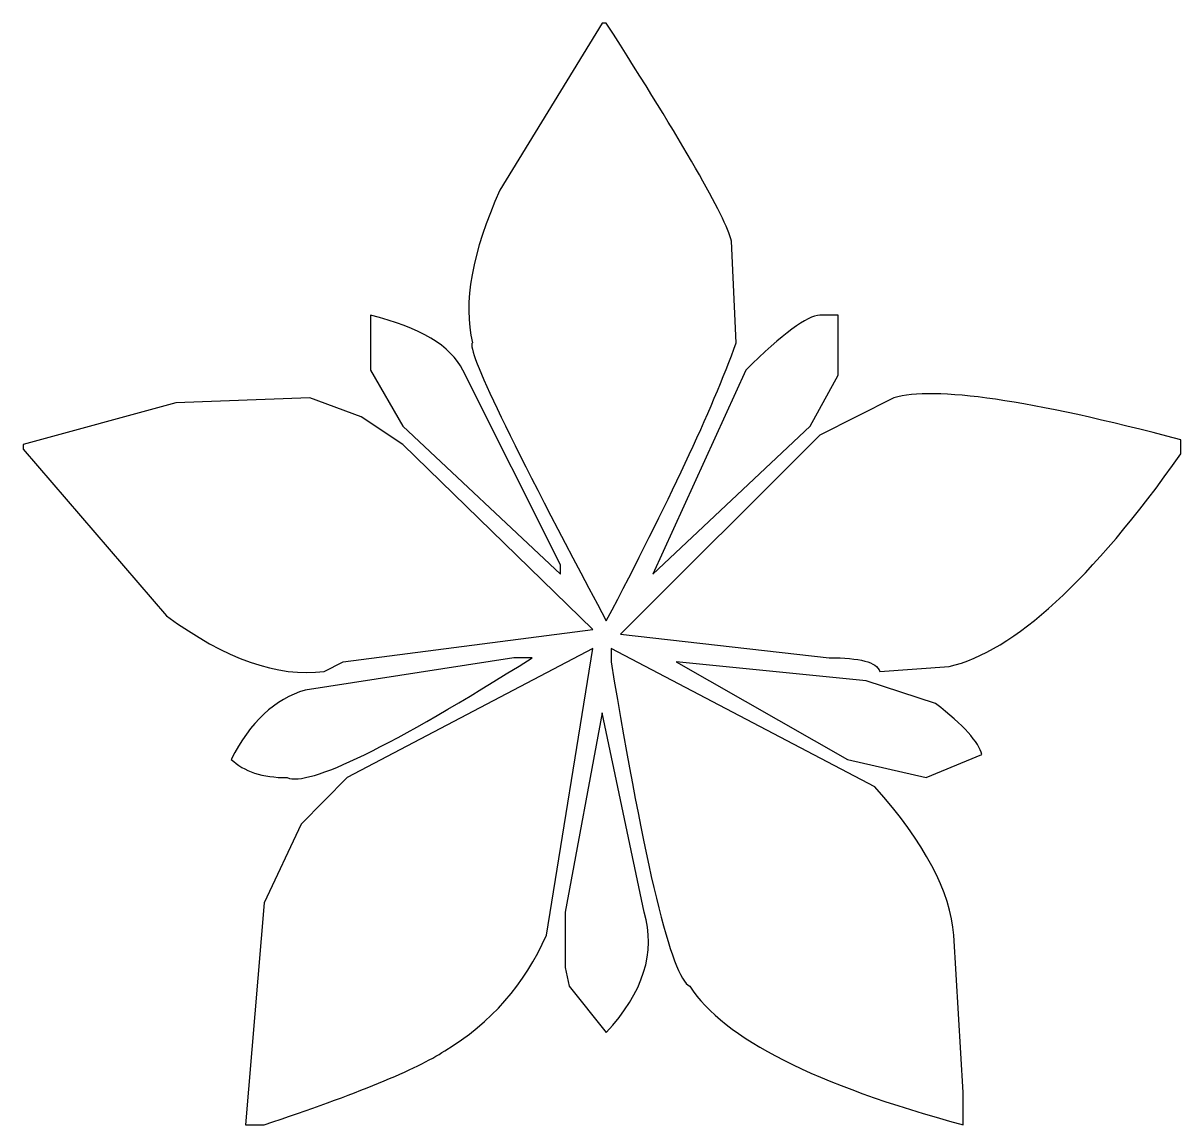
# Model space of a CAD drawing. Header units: centimetres. Extents: x -10.3 to 10.3, y -9.8 to 9.8.
import ezdxf

# ---------------------------------------------------------------- set-up
doc = ezdxf.new("R2010")
doc.units = ezdxf.units.CM
doc.header["$MEASUREMENT"] = 0
doc.layers.add('Camada 1', color=7, linetype='Continuous')

msp = doc.modelspace()

# ---------------------------------------------------------------- linework, layer by layer
at = {"layer": 'Camada 1'}
for points, knots in [([(0.07619, 9.76474), (1.4448, 7.62479), (2.18301, 6.33802), (2.29623, 5.90013), (2.29623, 5.90013), (2.29623, 5.90013), (2.37804, 4.09795), (2.37804, 4.09795), (2.37804, 4.09795), (1.94277, 2.8974), (1.17485, 1.25543), (0.07619, -0.82878), (0.07619, -0.82878), (-1.61714, 2.34371), (-2.40854, 3.98653), (-2.29622, 4.09795), (-2.29622, 4.09795), (-2.46513, 4.80492), (-2.30231, 5.70947), (-1.80783, 6.80644), (-1.80783, 6.80644), (-1.80783, 6.80644), (0.00303, 9.76474), (0.00303, 9.76474), (0.00303, 9.76474), (0.00303, 9.76474), (0.07619, 9.76474), (0.07619, 9.76474)], [0, 0, 0, 0, 0.125, 0.125, 0.125, 0.125, 0.25, 0.25, 0.25, 0.25, 0.375, 0.375, 0.375, 0.375, 0.5, 0.5, 0.5, 0.5, 0.625, 0.625, 0.625, 0.625, 0.75, 0.75, 0.75, 0.75, 1, 1, 1, 1]), ([(-4.10013, 4.58549), (-3.22431, 4.37308), (-2.67929, 4.04659), (-2.46514, 3.61042), (-2.46514, 3.61042), (-2.46514, 3.61042), (-0.73609, 0.16195), (-0.73609, 0.16195), (-0.73609, 0.16195), (-0.73609, 0.16195), (-0.73609, -0.00347), (-0.73609, -0.00347), (-0.73609, -0.00347), (-0.73609, -0.00347), (-3.52639, 2.61969), (-3.52639, 2.61969), (-3.52639, 2.61969), (-3.52639, 2.61969), (-4.10011, 3.61042), (-4.10011, 3.61042), (-4.10011, 3.61042), (-4.10011, 3.61042), (-4.1001, 4.58549), (-4.1001, 4.58549), (-4.1001, 4.58549), (-4.1001, 4.58549), (-4.10013, 4.58549), (-4.10013, 4.58549)], [0, 0, 0, 0, 0.125, 0.125, 0.125, 0.125, 0.25, 0.25, 0.25, 0.25, 0.375, 0.375, 0.375, 0.375, 0.5, 0.5, 0.5, 0.5, 0.625, 0.625, 0.625, 0.625, 0.75, 0.75, 0.75, 0.75, 1, 1, 1, 1]), ([(3.86155, 4.58549), (3.86155, 4.58549), (4.18194, 4.58549), (4.18194, 4.58549), (4.18194, 4.58549), (4.18194, 4.58549), (4.18194, 3.52599), (4.18194, 3.52599), (4.18194, 3.52599), (4.18194, 3.52599), (3.6909, 2.61969), (3.6909, 2.61969), (3.6909, 2.61969), (3.6909, 2.61969), (0.89976, -0.00349), (0.89976, -0.00349), (0.89976, -0.00349), (0.89976, -0.00349), (2.54698, 3.6104), (2.54698, 3.6104), (2.54698, 3.6104), (3.19816, 4.26164), (3.63698, 4.58549), (3.86155, 4.58549)], [0, 0, 0, 0, 0.14285714, 0.14285714, 0.14285714, 0.14285714, 0.28571429, 0.28571429, 0.28571429, 0.28571429, 0.42857143, 0.42857143, 0.42857143, 0.42857143, 0.57142857, 0.57142857, 0.57142857, 0.57142857, 0.71428571, 0.71428571, 0.71428571, 0.71428571, 1, 1, 1, 1]), ([(5.17098, 3.12116), (5.87792, 3.33531), (7.57387, 3.08978), (10.25535, 2.37853), (10.25535, 2.37853), (10.25535, 2.37853), (10.25535, 2.12866), (10.25535, 2.12866), (10.25535, 2.12866), (8.67084, -0.11313), (7.30226, -1.37032), (6.14955, -1.6402), (6.14955, -1.6402), (6.14955, -1.6402), (4.92199, -1.72555), (4.92199, -1.72555), (4.92199, -1.72555), (4.86455, -1.56183), (4.56679, -1.48526), (4.02526, -1.48526), (4.02526, -1.48526), (4.02526, -1.48526), (0.32694, -1.0691), (0.32694, -1.0691), (0.32694, -1.0691), (0.32694, -1.0691), (3.86155, 2.46383), (3.86155, 2.46383), (3.86155, 2.46383), (3.86155, 2.46383), (5.17098, 3.12116), (5.17098, 3.12116)], [0, 0, 0, 0, 0.11111111, 0.11111111, 0.11111111, 0.11111111, 0.22222222, 0.22222222, 0.22222222, 0.22222222, 0.33333333, 0.33333333, 0.33333333, 0.33333333, 0.44444444, 0.44444444, 0.44444444, 0.44444444, 0.55555556, 0.55555556, 0.55555556, 0.55555556, 0.66666667, 0.66666667, 0.66666667, 0.66666667, 0.77777778, 0.77777778, 0.77777778, 0.77777778, 1, 1, 1, 1]), ([(-0.16236, -0.98552), (-0.16236, -0.98552), (-4.58855, -1.5584), (-4.58855, -1.5584), (-4.58855, -1.5584), (-4.58855, -1.5584), (-4.92198, -1.72554), (-4.92198, -1.72554), (-4.92198, -1.72554), (-5.74214, -1.83349), (-6.67191, -1.50961), (-7.71318, -0.74349), (-7.71318, -0.74349), (-7.71318, -0.74349), (-10.25534, 2.21483), (-10.25534, 2.21483), (-10.25534, 2.21483), (-10.25534, 2.21483), (-10.25534, 2.29754), (-10.25534, 2.29754), (-10.25534, 2.29754), (-10.25534, 2.29754), (-7.54775, 3.03493), (-7.54775, 3.03493), (-7.54775, 3.03493), (-7.54775, 3.03493), (-5.17359, 3.12116), (-5.17359, 3.12116), (-5.17359, 3.12116), (-5.17359, 3.12116), (-4.26641, 2.78509), (-4.26641, 2.78509), (-4.26641, 2.78509), (-4.26641, 2.78509), (-3.5264, 2.29754), (-3.5264, 2.29754), (-3.5264, 2.29754), (-3.5264, 2.29754), (-0.16236, -0.98552), (-0.16236, -0.98552)], [0, 0, 0, 0, 0.09090909, 0.09090909, 0.09090909, 0.09090909, 0.18181818, 0.18181818, 0.18181818, 0.18181818, 0.27272727, 0.27272727, 0.27272727, 0.27272727, 0.36363636, 0.36363636, 0.36363636, 0.36363636, 0.45454545, 0.45454545, 0.45454545, 0.45454545, 0.54545455, 0.54545455, 0.54545455, 0.54545455, 0.63636364, 0.63636364, 0.63636364, 0.63636364, 0.72727273, 0.72727273, 0.72727273, 0.72727273, 0.81818182, 0.81818182, 0.81818182, 0.81818182, 1, 1, 1, 1]), ([(-0.16236, -1.3181), (-0.16236, -1.3181), (-0.98511, -6.40244), (-0.98511, -6.40244), (-0.98511, -6.40244), (-1.36643, -7.27303), (-1.96626, -7.95909), (-2.78727, -8.4536), (-2.78727, -8.4536), (-3.28093, -8.77922), (-4.34654, -9.21624), (-5.985, -9.76472), (-5.985, -9.76472), (-5.985, -9.76472), (-6.31845, -9.76471), (-6.31845, -9.76471), (-6.31845, -9.76471), (-6.31845, -9.76471), (-5.985, -5.82956), (-5.985, -5.82956), (-5.985, -5.82956), (-5.985, -5.82956), (-5.32857, -4.43486), (-5.32857, -4.43486), (-5.32857, -4.43486), (-5.32857, -4.43486), (-4.5163, -3.60952), (-4.5163, -3.60952), (-4.5163, -3.60952), (-4.5163, -3.60952), (-0.16236, -1.3181), (-0.16236, -1.3181)], [0, 0, 0, 0, 0.11111111, 0.11111111, 0.11111111, 0.11111111, 0.22222222, 0.22222222, 0.22222222, 0.22222222, 0.33333333, 0.33333333, 0.33333333, 0.33333333, 0.44444444, 0.44444444, 0.44444444, 0.44444444, 0.55555556, 0.55555556, 0.55555556, 0.55555556, 0.66666667, 0.66666667, 0.66666667, 0.66666667, 0.77777778, 0.77777778, 0.77777778, 0.77777778, 1, 1, 1, 1]), ([(0.16149, -1.3181), (0.16149, -1.3181), (4.83665, -3.77322), (4.83665, -3.77322), (4.83665, -3.77322), (5.71253, -4.76223), (6.17743, -5.63631), (6.23312, -6.40244), (6.23312, -6.40244), (6.23312, -6.40244), (6.40026, -9.19189), (6.40026, -9.19189), (6.40026, -9.19189), (6.40026, -9.19189), (6.40026, -9.76471), (6.40026, -9.76471), (6.40026, -9.76471), (3.77451, -9.0543), (2.16214, -8.23767), (1.55622, -7.30789), (1.55622, -7.30789), (1.22885, -7.14073), (0.76567, -5.22191), (0.16147, -1.55839), (0.16147, -1.55839), (0.16147, -1.55839), (0.16146, -1.3181), (0.16146, -1.3181), (0.16146, -1.3181), (0.16146, -1.3181), (0.16149, -1.3181), (0.16149, -1.3181)], [0, 0, 0, 0, 0.11111111, 0.11111111, 0.11111111, 0.11111111, 0.22222222, 0.22222222, 0.22222222, 0.22222222, 0.33333333, 0.33333333, 0.33333333, 0.33333333, 0.44444444, 0.44444444, 0.44444444, 0.44444444, 0.55555556, 0.55555556, 0.55555556, 0.55555556, 0.66666667, 0.66666667, 0.66666667, 0.66666667, 0.77777778, 0.77777778, 0.77777778, 0.77777778, 1, 1, 1, 1]), ([(-1.55971, -1.48526), (-1.55971, -1.48526), (-1.2367, -1.48526), (-1.2367, -1.48526), (-1.2367, -1.48526), (-3.74926, -3.06977), (-5.19709, -3.77324), (-5.57756, -3.60952), (-5.57756, -3.60952), (-6.01722, -3.60952), (-6.34543, -3.50157), (-6.56742, -3.2857), (-6.56742, -3.2857), (-6.23487, -2.62575), (-5.79693, -2.21657), (-5.25628, -2.05811), (-5.25628, -2.05811), (-5.25628, -2.05811), (-1.55971, -1.48526), (-1.55971, -1.48526)], [0, 0, 0, 0, 0.16666667, 0.16666667, 0.16666667, 0.16666667, 0.33333333, 0.33333333, 0.33333333, 0.33333333, 0.5, 0.5, 0.5, 0.5, 0.66666667, 0.66666667, 0.66666667, 0.66666667, 1, 1, 1, 1]), ([(6.73109, -3.20209), (6.73109, -3.20209), (5.7438, -3.6095), (5.7438, -3.6095), (5.7438, -3.6095), (5.7438, -3.6095), (4.34913, -3.28568), (4.34913, -3.28568), (4.34913, -3.28568), (4.34913, -3.28568), (1.31592, -1.5584), (1.31592, -1.5584), (1.31592, -1.5584), (1.31592, -1.5584), (4.68171, -1.89095), (4.68171, -1.89095), (4.68171, -1.89095), (4.68171, -1.89095), (5.91096, -2.29669), (5.91096, -2.29669), (5.91096, -2.29669), (6.40378, -2.67973), (6.67889, -2.98095), (6.73109, -3.20209)], [0, 0, 0, 0, 0.14285714, 0.14285714, 0.14285714, 0.14285714, 0.28571429, 0.28571429, 0.28571429, 0.28571429, 0.42857143, 0.42857143, 0.42857143, 0.42857143, 0.57142857, 0.57142857, 0.57142857, 0.57142857, 0.71428571, 0.71428571, 0.71428571, 0.71428571, 1, 1, 1, 1]), ([(0.00303, -2.46383), (0.00303, -2.46383), (0.74479, -5.99501), (0.74479, -5.99501), (0.74479, -5.99501), (0.95897, -6.7037), (0.73431, -7.41582), (0.07616, -8.12975), (0.07616, -8.12975), (0.07616, -8.12975), (-0.57942, -7.3079), (-0.57942, -7.3079), (-0.57942, -7.3079), (-0.57942, -7.3079), (-0.65255, -6.97357), (-0.65255, -6.97357), (-0.65255, -6.97357), (-0.65255, -6.97357), (-0.65255, -5.99501), (-0.65255, -5.99501), (-0.65255, -5.99501), (-0.65255, -5.99501), (0.00303, -2.46383), (0.00303, -2.46383)], [0, 0, 0, 0, 0.14285714, 0.14285714, 0.14285714, 0.14285714, 0.28571429, 0.28571429, 0.28571429, 0.28571429, 0.42857143, 0.42857143, 0.42857143, 0.42857143, 0.57142857, 0.57142857, 0.57142857, 0.57142857, 0.71428571, 0.71428571, 0.71428571, 0.71428571, 1, 1, 1, 1])]:
    msp.add_open_spline(points, degree=3, knots=knots, dxfattribs=at)

doc.saveas('drawing.dxf')
